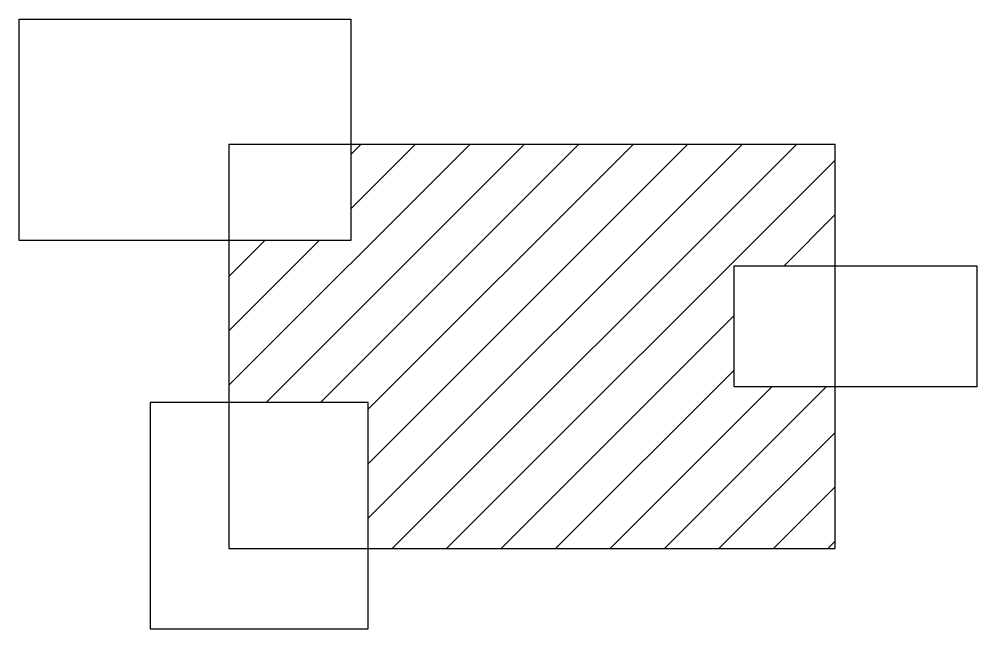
# Model space of a CAD drawing. Header units: millimetres. Extents: x 50 to 287, y 50 to 201.
import ezdxf

# ---------------------------------------------------------------- set-up
doc = ezdxf.new("R2010")
doc.units = ezdxf.units.MM

msp = doc.modelspace()

# ---------------------------------------------------------------- hatches: boundary and pattern name
h = msp.add_hatch()
h.set_pattern_fill('ANSI31', color=256, scale=3, style=0)
h.set_pattern_definition([(45, (51.8215, 19.8605), (-6.7352, 6.7352), [])])
h.paths.add_polyline_path([(251.82, 109.86), (226.82, 109.86), (226.82, 139.86), (251.82, 139.86), (251.82, 169.86), (131.99, 169.86), (131.99, 146.13), (101.82, 146.13), (101.82, 106.04), (136.3, 106.04), (136.3, 69.86), (251.82, 69.86)])

# ---------------------------------------------------------------- linework, layer by layer
for points in [[(131.99, 146.13), (50, 146.13), (50, 200.88), (131.99, 200.88)], [(101.82, 69.86), (251.82, 69.86), (251.82, 169.86), (101.82, 169.86)], [(226.82, 139.86), (286.82, 139.86), (286.82, 109.86), (226.82, 109.86)], [(136.3, 106.04), (82.36, 106.04), (82.36, 50), (136.3, 50)]]:
    msp.add_lwpolyline(points, close=True)

doc.saveas('drawing.dxf')
